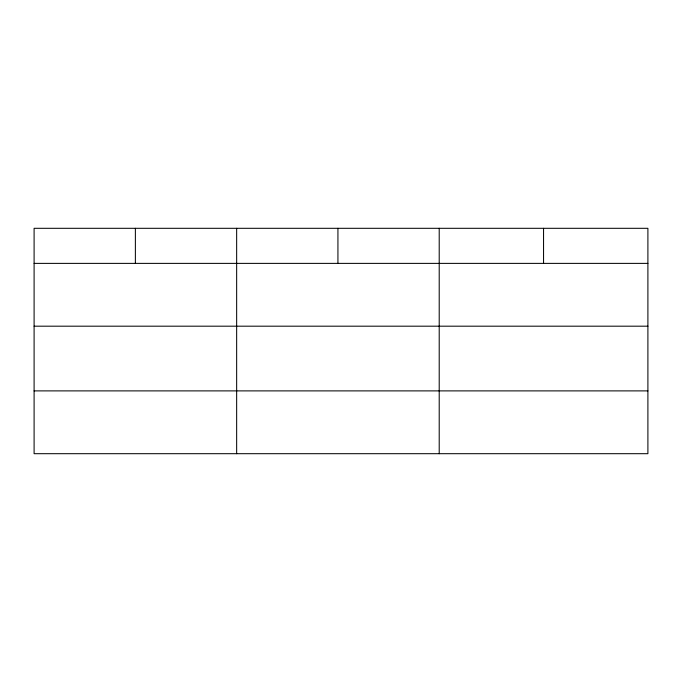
<?xml version="1.0" encoding="UTF-8"?>
<svg xmlns="http://www.w3.org/2000/svg" width="682" height="682" viewBox="0 0 682 682"><rect width="100%" height="100%" fill="white"/><g stroke="black" fill="none" stroke-linecap="round" stroke-linejoin="round"><path stroke-width="1.02" d="M647.9 326.184L647.9 228.308L34.1 228.308L34.1 453.692L647.9 453.692L647.9 326.184L34.1 326.184M34.1 263.38L647.9 263.38M34.1 390.888L647.9 390.888M543.554 228.308L543.554 263.38M439.208 228.308L439.208 453.692M337.931 228.308L337.931 263.38M236.654 228.308L236.654 453.692M135.377 228.308L135.377 263.38"/></g></svg>
